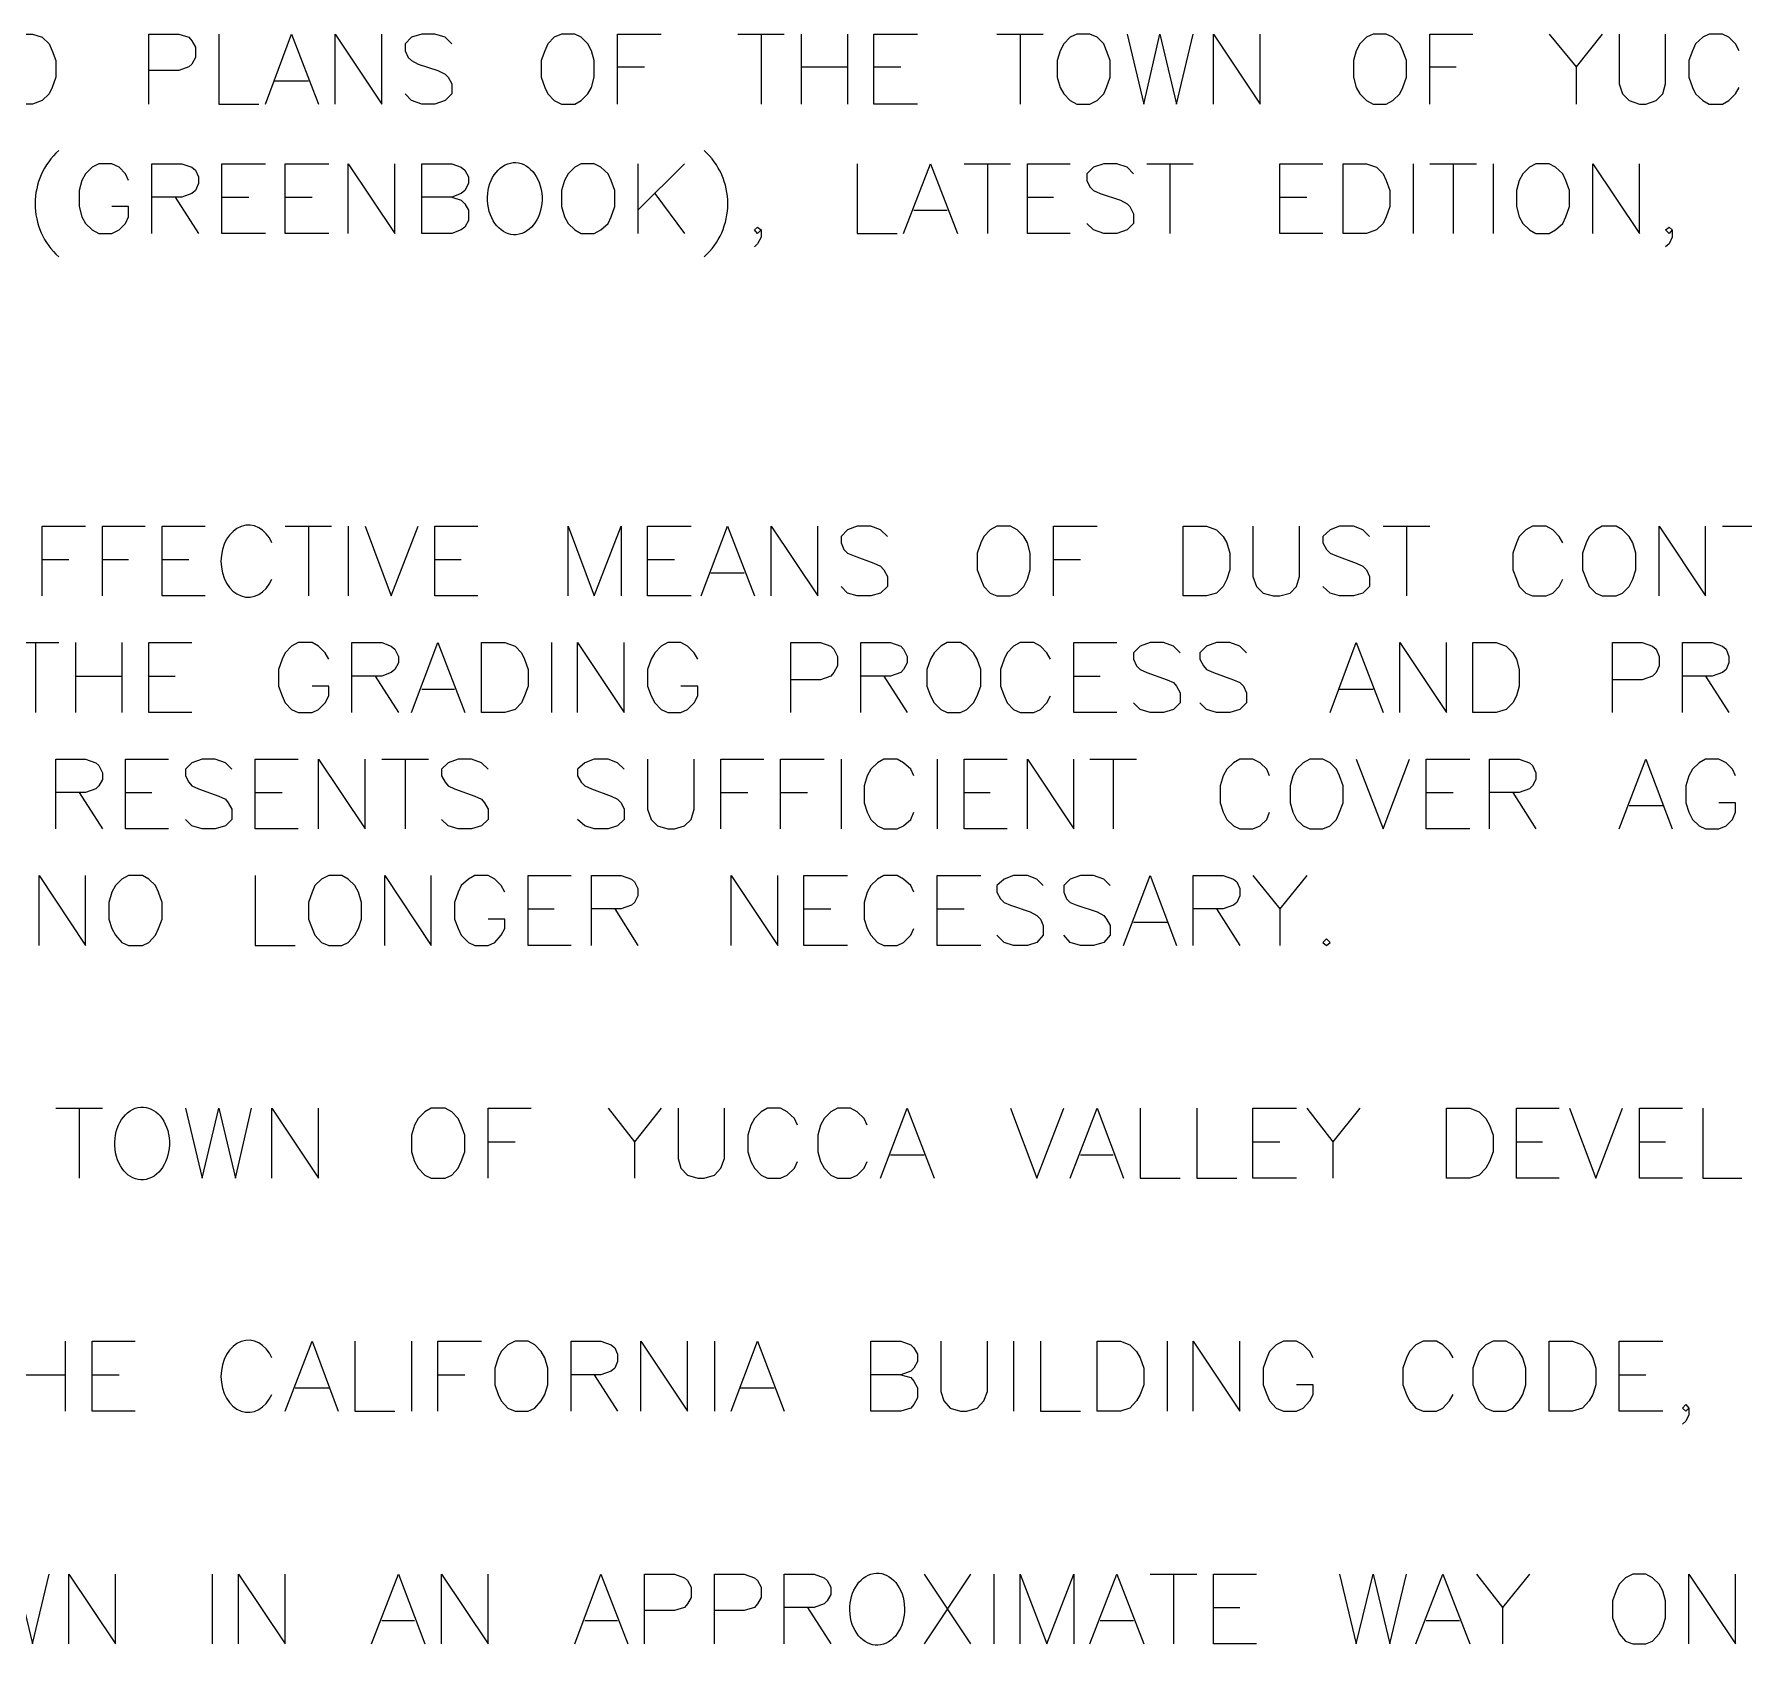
# Model space of a CAD drawing. Header units: millimetres. Extents: x -419 to 20046, y -14642 to 2638.
# Drawn here: x 32.191 to 34.149, y 13.563 to 15.412 of the extents above; entities that cross this region are included whole.
import ezdxf

# ---------------------------------------------------------------- set-up
doc = ezdxf.new("R2010")
doc.units = ezdxf.units.MM
doc.layers.add('PDF11_----TX03', color=7, linetype='Continuous')

msp = doc.modelspace()

# ---------------------------------------------------------------- linework, layer by layer
at = {"layer": 'PDF11_----TX03', "lineweight": 20}
for points in [[(32.1626, 15.3321), (32.1626, 15.4121), (32.1892, 15.4121), (32.2001, 15.4087), (32.2084, 15.4012), (32.2117, 15.3929), (32.2159, 15.3821), (32.2159, 15.3629), (32.2117, 15.3512), (32.2084, 15.3437), (32.2001, 15.3362), (32.1892, 15.3321)], [(32.7951, 15.4121), (32.7868, 15.4087), (32.7793, 15.4012), (32.776, 15.3929), (32.7718, 15.3821), (32.7718, 15.3629), (32.776, 15.3512), (32.7793, 15.3437), (32.7868, 15.3362), (32.7951, 15.3321), (32.8101, 15.3321), (32.8176, 15.3362), (32.8251, 15.3437), (32.8293, 15.3512), (32.8326, 15.3629), (32.8326, 15.3821), (32.8293, 15.3929), (32.8251, 15.4012), (32.8176, 15.4087), (32.8101, 15.4121)], [(33.3852, 15.4121), (33.3777, 15.4087), (33.3702, 15.4012), (33.366, 15.3929), (33.3627, 15.3821), (33.3627, 15.3629), (33.366, 15.3512), (33.3702, 15.3437), (33.3777, 15.3362), (33.3852, 15.3321), (33.4002, 15.3321), (33.4085, 15.3362), (33.416, 15.3437), (33.4193, 15.3512), (33.4235, 15.3629), (33.4235, 15.3821), (33.4193, 15.3929), (33.416, 15.4012), (33.4085, 15.4087), (33.4002, 15.4121)], [(33.7244, 15.4121), (33.7169, 15.4087), (33.7094, 15.4012), (33.7052, 15.3929), (33.7019, 15.3821), (33.7019, 15.3629), (33.7052, 15.3512), (33.7094, 15.3437), (33.7169, 15.3362), (33.7244, 15.3321), (33.7394, 15.3321), (33.7469, 15.3362), (33.7552, 15.3437), (33.7585, 15.3512), (33.7627, 15.3629), (33.7627, 15.3821), (33.7585, 15.3929), (33.7552, 15.4012), (33.7469, 15.4087), (33.7394, 15.4121)], [(32.8176, 15.2637), (32.8101, 15.2596), (32.8026, 15.2521), (32.7985, 15.2446), (32.7951, 15.2329), (32.7951, 15.2146), (32.7985, 15.2029), (32.8026, 15.1954), (32.8101, 15.1879), (32.8176, 15.1837), (32.8326, 15.1837), (32.8401, 15.1879), (32.8485, 15.1954), (32.8518, 15.2029), (32.856, 15.2146), (32.856, 15.2329), (32.8518, 15.2446), (32.8485, 15.2521), (32.8401, 15.2596), (32.8326, 15.2637)], [(33.6902, 15.1837), (33.6902, 15.2637), (33.7169, 15.2637), (33.7285, 15.2596), (33.736, 15.2521), (33.7394, 15.2446), (33.7435, 15.2329), (33.7435, 15.2146), (33.7394, 15.2029), (33.736, 15.1954), (33.7285, 15.1879), (33.7169, 15.1837)], [(33.911, 15.2637), (33.9035, 15.2596), (33.896, 15.2521), (33.8919, 15.2446), (33.8885, 15.2329), (33.8885, 15.2146), (33.8919, 15.2029), (33.896, 15.1954), (33.9035, 15.1879), (33.911, 15.1837), (33.926, 15.1837), (33.9335, 15.1879), (33.9419, 15.1954), (33.9452, 15.2029), (33.9494, 15.2146), (33.9494, 15.2329), (33.9452, 15.2446), (33.9419, 15.2521), (33.9335, 15.2596), (33.926, 15.2637)], [(33.2935, 14.8487), (33.286, 14.8445), (33.2785, 14.837), (33.2752, 14.8295), (33.271, 14.8179), (33.271, 14.7987), (33.2752, 14.7878), (33.2785, 14.7795), (33.286, 14.772), (33.2935, 14.7687), (33.3093, 14.7687), (33.3168, 14.772), (33.3243, 14.7795), (33.3285, 14.7878), (33.3318, 14.7987), (33.3318, 14.8179), (33.3285, 14.8295), (33.3243, 14.837), (33.3168, 14.8445), (33.3093, 14.8487)], [(33.5068, 14.7687), (33.5068, 14.8487), (33.5335, 14.8487), (33.5452, 14.8445), (33.5527, 14.837), (33.5569, 14.8295), (33.5602, 14.8179), (33.5602, 14.7987), (33.5569, 14.7878), (33.5527, 14.7795), (33.5452, 14.772), (33.5335, 14.7687)], [(33.9869, 14.8487), (33.9794, 14.8445), (33.9719, 14.837), (33.9686, 14.8295), (33.9644, 14.8179), (33.9644, 14.7987), (33.9686, 14.7878), (33.9719, 14.7795), (33.9794, 14.772), (33.9869, 14.7687), (34.0027, 14.7687), (34.0102, 14.772), (34.0177, 14.7795), (34.0219, 14.7878), (34.0252, 14.7987), (34.0252, 14.8179), (34.0219, 14.8295), (34.0177, 14.837), (34.0102, 14.8445), (34.0027, 14.8487)], [(32.7034, 14.6353), (32.7034, 14.7153), (32.7301, 14.7153), (32.7418, 14.7112), (32.7493, 14.7037), (32.7526, 14.6962), (32.7568, 14.6845), (32.7568, 14.6653), (32.7526, 14.6545), (32.7493, 14.6462), (32.7418, 14.6387), (32.7301, 14.6353)], [(33.2368, 14.7153), (33.2293, 14.7112), (33.2218, 14.7037), (33.2177, 14.6962), (33.2135, 14.6845), (33.2135, 14.6653), (33.2177, 14.6545), (33.2218, 14.6462), (33.2293, 14.6387), (33.2368, 14.6353), (33.2518, 14.6353), (33.2593, 14.6387), (33.2668, 14.6462), (33.271, 14.6545), (33.2752, 14.6653), (33.2752, 14.6845), (33.271, 14.6962), (33.2668, 14.7037), (33.2593, 14.7112), (33.2518, 14.7153)], [(33.8385, 14.6353), (33.8385, 14.7153), (33.8652, 14.7153), (33.8769, 14.7112), (33.8844, 14.7037), (33.8885, 14.6962), (33.8919, 14.6845), (33.8919, 14.6653), (33.8885, 14.6545), (33.8844, 14.6462), (33.8769, 14.6387), (33.8652, 14.6353)], [(33.6519, 14.582), (33.6444, 14.5778), (33.6369, 14.5703), (33.6327, 14.5628), (33.6294, 14.5512), (33.6294, 14.532), (33.6327, 14.5212), (33.6369, 14.5128), (33.6444, 14.5053), (33.6519, 14.502), (33.6669, 14.502), (33.6752, 14.5053), (33.6827, 14.5128), (33.686, 14.5212), (33.6902, 14.532), (33.6902, 14.5512), (33.686, 14.5628), (33.6827, 14.5703), (33.6752, 14.5778), (33.6669, 14.582)], [(32.2993, 14.4487), (32.2917, 14.4445), (32.2842, 14.437), (32.2801, 14.4295), (32.2767, 14.4178), (32.2767, 14.3987), (32.2801, 14.3878), (32.2842, 14.3803), (32.2917, 14.372), (32.2993, 14.3686), (32.3151, 14.3686), (32.3226, 14.372), (32.3301, 14.3803), (32.3334, 14.3878), (32.3376, 14.3987), (32.3376, 14.4178), (32.3334, 14.4295), (32.3301, 14.437), (32.3226, 14.4445), (32.3151, 14.4487)], [(32.5284, 14.4487), (32.5201, 14.4445), (32.5126, 14.437), (32.5093, 14.4295), (32.5051, 14.4178), (32.5051, 14.3987), (32.5093, 14.3878), (32.5126, 14.3803), (32.5201, 14.372), (32.5284, 14.3686), (32.5434, 14.3686), (32.5509, 14.372), (32.5584, 14.3803), (32.5626, 14.3878), (32.5659, 14.3987), (32.5659, 14.4178), (32.5626, 14.4295), (32.5584, 14.437), (32.5509, 14.4445), (32.5434, 14.4487)], [(33.671, 14.3762), (33.6669, 14.372), (33.671, 14.3686), (33.6752, 14.372)], [(32.6459, 14.182), (32.6384, 14.1778), (32.6309, 14.1703), (32.6268, 14.1628), (32.6234, 14.1511), (32.6234, 14.132), (32.6268, 14.1211), (32.6309, 14.1136), (32.6384, 14.1053), (32.6459, 14.102), (32.6618, 14.102), (32.6693, 14.1053), (32.6768, 14.1136), (32.6801, 14.1211), (32.6843, 14.132), (32.6843, 14.1511), (32.6801, 14.1628), (32.6768, 14.1703), (32.6693, 14.1778), (32.6618, 14.182)], [(33.8085, 14.102), (33.8085, 14.182), (33.8352, 14.182), (33.846, 14.1778), (33.8535, 14.1703), (33.8577, 14.1628), (33.8619, 14.1511), (33.8619, 14.132), (33.8577, 14.1211), (33.8535, 14.1136), (33.846, 14.1053), (33.8352, 14.102)], [(32.7418, 13.9153), (32.7335, 13.9111), (32.726, 13.9036), (32.7226, 13.8961), (32.7185, 13.8844), (32.7185, 13.8653), (32.7226, 13.8544), (32.726, 13.8469), (32.7335, 13.8386), (32.7418, 13.8353), (32.7568, 13.8353), (32.7643, 13.8386), (32.7718, 13.8469), (32.776, 13.8544), (32.7793, 13.8653), (32.7793, 13.8844), (32.776, 13.8961), (32.7718, 13.9036), (32.7643, 13.9111), (32.7568, 13.9153)], [(33.4085, 13.8353), (33.4085, 13.9153), (33.4352, 13.9153), (33.446, 13.9111), (33.4535, 13.9036), (33.4577, 13.8961), (33.4618, 13.8844), (33.4618, 13.8653), (33.4577, 13.8544), (33.4535, 13.8469), (33.446, 13.8386), (33.4352, 13.8353)], [(33.8619, 13.9153), (33.8535, 13.9111), (33.846, 13.9036), (33.8427, 13.8961), (33.8385, 13.8844), (33.8385, 13.8653), (33.8427, 13.8544), (33.846, 13.8469), (33.8535, 13.8386), (33.8619, 13.8353), (33.8769, 13.8353), (33.8844, 13.8386), (33.8919, 13.8469), (33.896, 13.8544), (33.8994, 13.8653), (33.8994, 13.8844), (33.896, 13.8961), (33.8919, 13.9036), (33.8844, 13.9111), (33.8769, 13.9153)], [(33.926, 13.8353), (33.926, 13.9153), (33.9527, 13.9153), (33.9644, 13.9111), (33.9719, 13.9036), (33.9761, 13.8961), (33.9794, 13.8844), (33.9794, 13.8653), (33.9761, 13.8544), (33.9719, 13.8469), (33.9644, 13.8386), (33.9527, 13.8353)], [(34.0219, 13.6486), (34.0136, 13.6444), (34.0061, 13.6369), (34.0027, 13.6294), (33.9986, 13.6178), (33.9986, 13.5986), (34.0027, 13.5878), (34.0061, 13.5803), (34.0136, 13.5719), (34.0219, 13.5686), (34.0369, 13.5686), (34.0444, 13.5719), (34.0519, 13.5803), (34.0561, 13.5878), (34.0594, 13.5986), (34.0594, 13.6178), (34.0561, 13.6294), (34.0519, 13.6369), (34.0444, 13.6444), (34.0369, 13.6486)]]:
    msp.add_lwpolyline(points, close=True, dxfattribs=at)
for points in [[(32.3226, 15.3321), (32.3226, 15.4121), (32.3568, 15.4121), (32.3684, 15.4087), (32.3718, 15.4046), (32.3759, 15.3971), (32.3759, 15.3854), (32.3718, 15.3779), (32.3684, 15.3746), (32.3568, 15.3704), (32.3226, 15.3704)], [(32.4026, 15.4121), (32.4026, 15.3321), (32.4484, 15.3321)], [(32.4559, 15.3321), (32.4859, 15.4121), (32.5168, 15.3321)], [(32.5359, 15.3321), (32.5359, 15.4121), (32.5893, 15.3321), (32.5893, 15.4121)], [(32.6693, 15.4012), (32.6618, 15.4087), (32.6501, 15.4121), (32.6351, 15.4121), (32.6234, 15.4087), (32.6159, 15.4012), (32.6159, 15.3929), (32.6193, 15.3854), (32.6234, 15.3821), (32.6309, 15.3779), (32.6534, 15.3704), (32.6618, 15.3662), (32.6651, 15.3629), (32.6693, 15.3554), (32.6693, 15.3437), (32.6618, 15.3362), (32.6501, 15.3321), (32.6351, 15.3321), (32.6234, 15.3362), (32.6159, 15.3437)], [(32.8593, 15.3321), (32.8593, 15.4121), (32.9093, 15.4121)], [(32.9968, 15.4121), (33.0501, 15.4121)], [(33.0235, 15.4121), (33.0235, 15.3321)], [(33.0693, 15.4121), (33.0693, 15.3321)], [(33.1226, 15.4121), (33.1226, 15.3321)], [(33.2027, 15.3321), (33.1527, 15.3321), (33.1527, 15.4121), (33.2027, 15.4121)], [(33.2935, 15.4121), (33.3468, 15.4121)], [(33.3202, 15.4121), (33.3202, 15.3321)], [(33.4427, 15.4121), (33.4618, 15.3321), (33.4802, 15.4121), (33.4993, 15.3321), (33.5185, 15.4121)], [(33.5418, 15.3321), (33.5418, 15.4121), (33.5952, 15.3321), (33.5952, 15.4121)], [(33.7894, 15.3321), (33.7894, 15.4121), (33.8385, 15.4121)], [(33.926, 15.4121), (33.9569, 15.3746), (33.9569, 15.3321)], [(33.9869, 15.4121), (33.9569, 15.3746)], [(34.0061, 15.4121), (34.0061, 15.3554), (34.0102, 15.3437), (34.0177, 15.3362), (34.0294, 15.3321), (34.0369, 15.3321), (34.0486, 15.3362), (34.0561, 15.3437), (34.0594, 15.3554), (34.0594, 15.4121)], [(34.1436, 15.3929), (34.1394, 15.4012), (34.1319, 15.4087), (34.1244, 15.4121), (34.1094, 15.4121), (34.1019, 15.4087), (34.0936, 15.4012), (34.0902, 15.3929), (34.0861, 15.3821), (34.0861, 15.3629), (34.0902, 15.3512), (34.0936, 15.3437), (34.1019, 15.3362), (34.1094, 15.3321), (34.1244, 15.3321), (34.1319, 15.3362), (34.1394, 15.3437), (34.1436, 15.3512)], [(32.8593, 15.3746), (32.8901, 15.3746)], [(33.0693, 15.3746), (33.1226, 15.3746)], [(33.1527, 15.3746), (33.1835, 15.3746)], [(33.7894, 15.3746), (33.8194, 15.3746)], [(32.4668, 15.3587), (32.5051, 15.3587)], [(32.2993, 15.2446), (32.2959, 15.2521), (32.2884, 15.2596), (32.2801, 15.2637), (32.2651, 15.2637), (32.2576, 15.2596), (32.2501, 15.2521), (32.2459, 15.2446), (32.2426, 15.2329), (32.2426, 15.2146), (32.2459, 15.2029), (32.2501, 15.1954), (32.2576, 15.1879), (32.2651, 15.1837), (32.2801, 15.1837), (32.2884, 15.1879), (32.2959, 15.1954), (32.2993, 15.2029), (32.2993, 15.2146), (32.2801, 15.2146)], [(32.3259, 15.1837), (32.3259, 15.2637), (32.3601, 15.2637), (32.3718, 15.2596), (32.3759, 15.2562), (32.3793, 15.2487), (32.3793, 15.2412), (32.3759, 15.2329), (32.3718, 15.2296), (32.3601, 15.2254), (32.3259, 15.2254)], [(32.4559, 15.1837), (32.4059, 15.1837), (32.4059, 15.2637), (32.4559, 15.2637)], [(32.5284, 15.1837), (32.4784, 15.1837), (32.4784, 15.2637), (32.5284, 15.2637)], [(32.5509, 15.1837), (32.5509, 15.2637), (32.6043, 15.1837), (32.6043, 15.2637)], [(32.6693, 15.2254), (32.6801, 15.2221), (32.6843, 15.2179), (32.6884, 15.2104), (32.6884, 15.1987), (32.6843, 15.1912), (32.6801, 15.1879), (32.6693, 15.1837), (32.6351, 15.1837), (32.6351, 15.2637), (32.6693, 15.2637), (32.6801, 15.2596), (32.6843, 15.2562), (32.6884, 15.2487), (32.6884, 15.2412), (32.6843, 15.2329), (32.6801, 15.2296), (32.6693, 15.2254), (32.6351, 15.2254)], [(32.8826, 15.2637), (32.8826, 15.1837)], [(32.936, 15.2637), (32.8826, 15.2104)], [(33.1335, 15.2637), (33.1335, 15.1837), (33.1793, 15.1837)], [(33.1868, 15.1837), (33.2177, 15.2637), (33.2485, 15.1837)], [(33.256, 15.2637), (33.3093, 15.2637)], [(33.2827, 15.2637), (33.2827, 15.1837)], [(33.3777, 15.1837), (33.3285, 15.1837), (33.3285, 15.2637), (33.3777, 15.2637)], [(33.4502, 15.2521), (33.4427, 15.2596), (33.431, 15.2637), (33.416, 15.2637), (33.4043, 15.2596), (33.3968, 15.2521), (33.3968, 15.2446), (33.4002, 15.2371), (33.4043, 15.2329), (33.4118, 15.2296), (33.4352, 15.2221), (33.4427, 15.2179), (33.446, 15.2146), (33.4502, 15.2062), (33.4502, 15.1954), (33.4427, 15.1879), (33.431, 15.1837), (33.416, 15.1837), (33.4043, 15.1879), (33.3968, 15.1954)], [(33.4652, 15.2637), (33.5185, 15.2637)], [(33.4918, 15.2637), (33.4918, 15.1837)], [(33.6669, 15.1837), (33.6177, 15.1837), (33.6177, 15.2637), (33.6669, 15.2637)], [(33.7702, 15.2637), (33.7702, 15.1837)], [(33.7894, 15.2637), (33.8427, 15.2637)], [(33.816, 15.2637), (33.816, 15.1837)], [(33.8619, 15.2637), (33.8619, 15.1837)], [(33.9761, 15.1837), (33.9761, 15.2637), (34.0294, 15.1837), (34.0294, 15.2637)], [(32.3526, 15.2254), (32.3793, 15.1837)], [(32.4059, 15.2254), (32.4368, 15.2254)], [(32.4784, 15.2254), (32.5093, 15.2254)], [(32.9018, 15.2296), (32.936, 15.1837)], [(33.3285, 15.2254), (33.3585, 15.2254)], [(33.6177, 15.2254), (33.6485, 15.2254)], [(33.1985, 15.2104), (33.2368, 15.2104)], [(33.0235, 15.1879), (33.0193, 15.1837), (33.016, 15.1879), (33.0193, 15.1912), (33.0235, 15.1879), (33.0235, 15.1795), (33.0193, 15.172), (33.016, 15.1687)], [(34.0669, 15.1879), (34.0636, 15.1837), (34.0594, 15.1879), (34.0636, 15.1912), (34.0669, 15.1879), (34.0669, 15.1795), (34.0636, 15.172), (34.0594, 15.1687)], [(32.2001, 14.7687), (32.2001, 14.8487), (32.2501, 14.8487)], [(32.2692, 14.7687), (32.2692, 14.8487), (32.3184, 14.8487)], [(32.3868, 14.7687), (32.3376, 14.7687), (32.3376, 14.8487), (32.3868, 14.8487)], [(32.4784, 14.8487), (32.5318, 14.8487)], [(32.5051, 14.8487), (32.5051, 14.7687)], [(32.5509, 14.8487), (32.5509, 14.7687)], [(32.5701, 14.8487), (32.6001, 14.7687), (32.6309, 14.8487)], [(32.6993, 14.7687), (32.6501, 14.7687), (32.6501, 14.8487), (32.6993, 14.8487)], [(32.8026, 14.7687), (32.8026, 14.8487), (32.8326, 14.7687), (32.8635, 14.8487), (32.8635, 14.7687)], [(32.9435, 14.7687), (32.8935, 14.7687), (32.8935, 14.8487), (32.9435, 14.8487)], [(32.9551, 14.7687), (32.9851, 14.8487), (33.016, 14.7687)], [(33.0351, 14.7687), (33.0351, 14.8487), (33.0885, 14.7687), (33.0885, 14.8487)], [(33.1685, 14.837), (33.1602, 14.8445), (33.1493, 14.8487), (33.1335, 14.8487), (33.1226, 14.8445), (33.1151, 14.837), (33.1151, 14.8295), (33.1185, 14.822), (33.1226, 14.8179), (33.1302, 14.8145), (33.1527, 14.8062), (33.1602, 14.8029), (33.1643, 14.7987), (33.1685, 14.7912), (33.1685, 14.7795), (33.1602, 14.772), (33.1493, 14.7687), (33.1335, 14.7687), (33.1226, 14.772), (33.1151, 14.7795)], [(33.3585, 14.7687), (33.3585, 14.8487), (33.4085, 14.8487)], [(33.5869, 14.8487), (33.5869, 14.7912), (33.591, 14.7795), (33.5985, 14.772), (33.6102, 14.7687), (33.6177, 14.7687), (33.6294, 14.772), (33.6369, 14.7795), (33.6402, 14.7912), (33.6402, 14.8487)], [(33.7202, 14.837), (33.7127, 14.8445), (33.7019, 14.8487), (33.686, 14.8487), (33.6752, 14.8445), (33.6669, 14.837), (33.6669, 14.8295), (33.671, 14.822), (33.6752, 14.8179), (33.6827, 14.8145), (33.7052, 14.8062), (33.7127, 14.8029), (33.7169, 14.7987), (33.7202, 14.7912), (33.7202, 14.7795), (33.7127, 14.772), (33.7019, 14.7687), (33.686, 14.7687), (33.6752, 14.772), (33.6669, 14.7795)], [(33.736, 14.8487), (33.7894, 14.8487)], [(33.7627, 14.8487), (33.7627, 14.7687)], [(33.9419, 14.8295), (33.9377, 14.837), (33.9302, 14.8445), (33.9227, 14.8487), (33.9069, 14.8487), (33.8994, 14.8445), (33.8919, 14.837), (33.8885, 14.8295), (33.8844, 14.8179), (33.8844, 14.7987), (33.8885, 14.7878), (33.8919, 14.7795), (33.8994, 14.772), (33.9069, 14.7687), (33.9227, 14.7687), (33.9302, 14.772), (33.9377, 14.7795), (33.9419, 14.7878)], [(34.0519, 14.7687), (34.0519, 14.8487), (34.1052, 14.7687), (34.1052, 14.8487)], [(34.1244, 14.8487), (34.1777, 14.8487)], [(32.2001, 14.8104), (32.2309, 14.8104)], [(32.2692, 14.8104), (32.2993, 14.8104)], [(32.3376, 14.8104), (32.3684, 14.8104)], [(32.6501, 14.8104), (32.6801, 14.8104)], [(32.8935, 14.8104), (32.9243, 14.8104)], [(33.3585, 14.8104), (33.3893, 14.8104)], [(32.966, 14.7954), (33.0043, 14.7954)], [(32.1659, 14.7153), (32.2192, 14.7153)], [(32.1926, 14.7153), (32.1926, 14.6353)], [(32.2384, 14.7153), (32.2384, 14.6353)], [(32.2917, 14.7153), (32.2917, 14.6353)], [(32.3718, 14.6353), (32.3226, 14.6353), (32.3226, 14.7153), (32.3718, 14.7153)], [(32.5284, 14.6962), (32.5243, 14.7037), (32.5168, 14.7112), (32.5093, 14.7153), (32.4934, 14.7153), (32.4859, 14.7112), (32.4784, 14.7037), (32.4751, 14.6962), (32.4709, 14.6845), (32.4709, 14.6653), (32.4751, 14.6545), (32.4784, 14.6462), (32.4859, 14.6387), (32.4934, 14.6353), (32.5093, 14.6353), (32.5168, 14.6387), (32.5243, 14.6462), (32.5284, 14.6545), (32.5284, 14.6653), (32.5093, 14.6653)], [(32.5551, 14.6353), (32.5551, 14.7153), (32.5893, 14.7153), (32.6001, 14.7112), (32.6043, 14.7078), (32.6084, 14.6995), (32.6084, 14.692), (32.6043, 14.6845), (32.6001, 14.6812), (32.5893, 14.677), (32.5551, 14.677)], [(32.6234, 14.6353), (32.6534, 14.7153), (32.6843, 14.6353)], [(32.7835, 14.7153), (32.7835, 14.6353)], [(32.8135, 14.6353), (32.8135, 14.7153), (32.8668, 14.6353), (32.8668, 14.7153)], [(32.951, 14.6962), (32.9468, 14.7037), (32.9393, 14.7112), (32.9318, 14.7153), (32.9168, 14.7153), (32.9093, 14.7112), (32.9018, 14.7037), (32.8976, 14.6962), (32.8935, 14.6845), (32.8935, 14.6653), (32.8976, 14.6545), (32.9018, 14.6462), (32.9093, 14.6387), (32.9168, 14.6353), (32.9318, 14.6353), (32.9393, 14.6387), (32.9468, 14.6462), (32.951, 14.6545), (32.951, 14.6653), (32.9318, 14.6653)], [(33.0576, 14.6353), (33.0576, 14.7153), (33.0918, 14.7153), (33.1035, 14.7112), (33.1068, 14.7078), (33.111, 14.6995), (33.111, 14.6887), (33.1068, 14.6812), (33.1035, 14.677), (33.0918, 14.6728), (33.0576, 14.6728)], [(33.1377, 14.6353), (33.1377, 14.7153), (33.1718, 14.7153), (33.1835, 14.7112), (33.1868, 14.7078), (33.191, 14.6995), (33.191, 14.692), (33.1868, 14.6845), (33.1835, 14.6812), (33.1718, 14.677), (33.1377, 14.677)], [(33.3552, 14.6962), (33.351, 14.7037), (33.3435, 14.7112), (33.336, 14.7153), (33.3202, 14.7153), (33.3127, 14.7112), (33.3052, 14.7037), (33.3018, 14.6962), (33.2977, 14.6845), (33.2977, 14.6653), (33.3018, 14.6545), (33.3052, 14.6462), (33.3127, 14.6387), (33.3202, 14.6353), (33.336, 14.6353), (33.3435, 14.6387), (33.351, 14.6462), (33.3552, 14.6545)], [(33.431, 14.6353), (33.3818, 14.6353), (33.3818, 14.7153), (33.431, 14.7153)], [(33.5035, 14.7037), (33.496, 14.7112), (33.4843, 14.7153), (33.4693, 14.7153), (33.4577, 14.7112), (33.4502, 14.7037), (33.4502, 14.6962), (33.4535, 14.6887), (33.4577, 14.6845), (33.4652, 14.6812), (33.4885, 14.6728), (33.496, 14.6695), (33.4993, 14.6653), (33.5035, 14.6578), (33.5035, 14.6462), (33.496, 14.6387), (33.4843, 14.6353), (33.4693, 14.6353), (33.4577, 14.6387), (33.4502, 14.6462)], [(33.5794, 14.7037), (33.5719, 14.7112), (33.5602, 14.7153), (33.5452, 14.7153), (33.5335, 14.7112), (33.526, 14.7037), (33.526, 14.6962), (33.5302, 14.6887), (33.5335, 14.6845), (33.5418, 14.6812), (33.5644, 14.6728), (33.5719, 14.6695), (33.576, 14.6653), (33.5794, 14.6578), (33.5794, 14.6462), (33.5719, 14.6387), (33.5602, 14.6353), (33.5452, 14.6353), (33.5335, 14.6387), (33.526, 14.6462)], [(33.6752, 14.6353), (33.7052, 14.7153), (33.736, 14.6353)], [(33.7552, 14.6353), (33.7552, 14.7153), (33.8085, 14.6353), (33.8085, 14.7153)], [(33.9986, 14.6353), (33.9986, 14.7153), (34.0327, 14.7153), (34.0444, 14.7112), (34.0486, 14.7078), (34.0519, 14.6995), (34.0519, 14.6887), (34.0486, 14.6812), (34.0444, 14.677), (34.0327, 14.6728), (33.9986, 14.6728)], [(34.0786, 14.6353), (34.0786, 14.7153), (34.1127, 14.7153), (34.1244, 14.7112), (34.1286, 14.7078), (34.1319, 14.6995), (34.1319, 14.692), (34.1286, 14.6845), (34.1244, 14.6812), (34.1127, 14.677), (34.0786, 14.677)], [(32.2384, 14.677), (32.2917, 14.677)], [(32.3226, 14.677), (32.3526, 14.677)], [(32.5818, 14.677), (32.6084, 14.6353)], [(33.1643, 14.677), (33.191, 14.6353)], [(33.3818, 14.677), (33.4118, 14.677)], [(34.1052, 14.677), (34.1319, 14.6353)], [(32.6351, 14.662), (32.6726, 14.662)], [(33.686, 14.662), (33.7244, 14.662)], [(32.2159, 14.502), (32.2159, 14.582), (32.2501, 14.582), (32.2617, 14.5778), (32.2651, 14.5745), (32.2692, 14.5662), (32.2692, 14.5587), (32.2651, 14.5512), (32.2617, 14.5478), (32.2501, 14.5437), (32.2159, 14.5437)], [(32.3451, 14.502), (32.2959, 14.502), (32.2959, 14.582), (32.3451, 14.582)], [(32.4176, 14.5703), (32.4101, 14.5778), (32.3984, 14.582), (32.3834, 14.582), (32.3718, 14.5778), (32.3643, 14.5703), (32.3643, 14.5628), (32.3684, 14.5553), (32.3718, 14.5512), (32.3793, 14.5478), (32.4026, 14.5395), (32.4101, 14.5362), (32.4134, 14.532), (32.4176, 14.5245), (32.4176, 14.5128), (32.4101, 14.5053), (32.3984, 14.502), (32.3834, 14.502), (32.3718, 14.5053), (32.3643, 14.5128)], [(32.4934, 14.502), (32.4443, 14.502), (32.4443, 14.582), (32.4934, 14.582)], [(32.5168, 14.502), (32.5168, 14.582), (32.5701, 14.502), (32.5701, 14.582)], [(32.5893, 14.582), (32.6426, 14.582)], [(32.6159, 14.582), (32.6159, 14.502)], [(32.711, 14.5703), (32.7034, 14.5778), (32.6918, 14.582), (32.6768, 14.582), (32.6651, 14.5778), (32.6576, 14.5703), (32.6576, 14.5628), (32.6618, 14.5553), (32.6651, 14.5512), (32.6726, 14.5478), (32.6959, 14.5395), (32.7034, 14.5362), (32.7068, 14.532), (32.711, 14.5245), (32.711, 14.5128), (32.7034, 14.5053), (32.6918, 14.502), (32.6768, 14.502), (32.6651, 14.5053), (32.6576, 14.5128)], [(32.8668, 14.5703), (32.8593, 14.5778), (32.8485, 14.582), (32.8326, 14.582), (32.8218, 14.5778), (32.8135, 14.5703), (32.8135, 14.5628), (32.8176, 14.5553), (32.8218, 14.5512), (32.8293, 14.5478), (32.8518, 14.5395), (32.8593, 14.5362), (32.8635, 14.532), (32.8668, 14.5245), (32.8668, 14.5128), (32.8593, 14.5053), (32.8485, 14.502), (32.8326, 14.502), (32.8218, 14.5053), (32.8135, 14.5128)], [(32.8935, 14.582), (32.8935, 14.5245), (32.8976, 14.5128), (32.9051, 14.5053), (32.9168, 14.502), (32.9243, 14.502), (32.936, 14.5053), (32.9435, 14.5128), (32.9468, 14.5245), (32.9468, 14.582)], [(32.9776, 14.502), (32.9776, 14.582), (33.0268, 14.582)], [(33.046, 14.502), (33.046, 14.582), (33.096, 14.582)], [(33.1151, 14.582), (33.1151, 14.502)], [(33.1985, 14.5628), (33.1952, 14.5703), (33.1868, 14.5778), (33.1793, 14.582), (33.1643, 14.582), (33.1568, 14.5778), (33.1493, 14.5703), (33.1452, 14.5628), (33.1418, 14.5512), (33.1418, 14.532), (33.1452, 14.5212), (33.1493, 14.5128), (33.1568, 14.5053), (33.1643, 14.502), (33.1793, 14.502), (33.1868, 14.5053), (33.1952, 14.5128), (33.1985, 14.5212)], [(33.2252, 14.582), (33.2252, 14.502)], [(33.3052, 14.502), (33.256, 14.502), (33.256, 14.582), (33.3052, 14.582)], [(33.3285, 14.502), (33.3285, 14.582), (33.3818, 14.502), (33.3818, 14.582)], [(33.4002, 14.582), (33.4535, 14.582)], [(33.4268, 14.582), (33.4268, 14.502)], [(33.606, 14.5628), (33.6027, 14.5703), (33.5952, 14.5778), (33.5869, 14.582), (33.5719, 14.582), (33.5644, 14.5778), (33.5569, 14.5703), (33.5527, 14.5628), (33.5494, 14.5512), (33.5494, 14.532), (33.5527, 14.5212), (33.5569, 14.5128), (33.5644, 14.5053), (33.5719, 14.502), (33.5869, 14.502), (33.5952, 14.5053), (33.6027, 14.5128), (33.606, 14.5212)], [(33.7052, 14.582), (33.736, 14.502), (33.766, 14.582)], [(33.8352, 14.502), (33.7852, 14.502), (33.7852, 14.582), (33.8352, 14.582)], [(33.8577, 14.502), (33.8577, 14.582), (33.8919, 14.582), (33.9035, 14.5778), (33.9069, 14.5745), (33.911, 14.5662), (33.911, 14.5587), (33.9069, 14.5512), (33.9035, 14.5478), (33.8919, 14.5437), (33.8577, 14.5437)], [(34.0061, 14.502), (34.0369, 14.582), (34.0669, 14.502)], [(34.1394, 14.5628), (34.1361, 14.5703), (34.1286, 14.5778), (34.1202, 14.582), (34.1052, 14.582), (34.0977, 14.5778), (34.0902, 14.5703), (34.0861, 14.5628), (34.0827, 14.5512), (34.0827, 14.532), (34.0861, 14.5212), (34.0902, 14.5128), (34.0977, 14.5053), (34.1052, 14.502), (34.1202, 14.502), (34.1286, 14.5053), (34.1361, 14.5128), (34.1394, 14.5212), (34.1394, 14.532), (34.1202, 14.532)], [(32.2426, 14.5437), (32.2692, 14.502)], [(32.2959, 14.5437), (32.3259, 14.5437)], [(32.4443, 14.5437), (32.4751, 14.5437)], [(32.9776, 14.5437), (33.0085, 14.5437)], [(33.046, 14.5437), (33.0768, 14.5437)], [(33.256, 14.5437), (33.286, 14.5437)], [(33.7852, 14.5437), (33.816, 14.5437)], [(33.8844, 14.5437), (33.911, 14.502)], [(34.0177, 14.5287), (34.0561, 14.5287)], [(32.1967, 14.3686), (32.1967, 14.4487), (32.2501, 14.3686), (32.2501, 14.4487)], [(32.4443, 14.4487), (32.4443, 14.3686), (32.4901, 14.3686)], [(32.5926, 14.3686), (32.5926, 14.4487), (32.6459, 14.3686), (32.6459, 14.4487)], [(32.7301, 14.4295), (32.726, 14.437), (32.7185, 14.4445), (32.711, 14.4487), (32.6959, 14.4487), (32.6884, 14.4445), (32.6801, 14.437), (32.6768, 14.4295), (32.6726, 14.4178), (32.6726, 14.3987), (32.6768, 14.3878), (32.6801, 14.3803), (32.6884, 14.372), (32.6959, 14.3686), (32.711, 14.3686), (32.7185, 14.372), (32.726, 14.3803), (32.7301, 14.3878), (32.7301, 14.3987), (32.711, 14.3987)], [(32.806, 14.3686), (32.7568, 14.3686), (32.7568, 14.4487), (32.806, 14.4487)], [(32.8293, 14.3686), (32.8293, 14.4487), (32.8635, 14.4487), (32.8751, 14.4445), (32.8785, 14.4412), (32.8826, 14.4337), (32.8826, 14.4253), (32.8785, 14.4178), (32.8751, 14.4145), (32.8635, 14.4103), (32.8293, 14.4103)], [(32.9893, 14.3686), (32.9893, 14.4487), (33.0426, 14.3686), (33.0426, 14.4487)], [(33.1226, 14.3686), (33.0726, 14.3686), (33.0726, 14.4487), (33.1226, 14.4487)], [(33.1985, 14.4295), (33.1952, 14.437), (33.1868, 14.4445), (33.1793, 14.4487), (33.1643, 14.4487), (33.1568, 14.4445), (33.1493, 14.437), (33.1452, 14.4295), (33.1418, 14.4178), (33.1418, 14.3987), (33.1452, 14.3878), (33.1493, 14.3803), (33.1568, 14.372), (33.1643, 14.3686), (33.1793, 14.3686), (33.1868, 14.372), (33.1952, 14.3803), (33.1985, 14.3878)], [(33.2752, 14.3686), (33.2252, 14.3686), (33.2252, 14.4487), (33.2752, 14.4487)], [(33.3468, 14.437), (33.3393, 14.4445), (33.3285, 14.4487), (33.3127, 14.4487), (33.3018, 14.4445), (33.2935, 14.437), (33.2935, 14.4295), (33.2977, 14.422), (33.3018, 14.4178), (33.3093, 14.4145), (33.3318, 14.407), (33.3393, 14.4028), (33.3435, 14.3987), (33.3468, 14.3912), (33.3468, 14.3803), (33.3393, 14.372), (33.3285, 14.3686), (33.3127, 14.3686), (33.3018, 14.372), (33.2935, 14.3803)], [(33.4235, 14.437), (33.416, 14.4445), (33.4043, 14.4487), (33.3893, 14.4487), (33.3777, 14.4445), (33.3702, 14.437), (33.3702, 14.4295), (33.3735, 14.422), (33.3777, 14.4178), (33.3852, 14.4145), (33.4085, 14.407), (33.416, 14.4028), (33.4193, 14.3987), (33.4235, 14.3912), (33.4235, 14.3803), (33.416, 14.372), (33.4043, 14.3686), (33.3893, 14.3686), (33.3777, 14.372), (33.3702, 14.3803)], [(33.4385, 14.3686), (33.4693, 14.4487), (33.4993, 14.3686)], [(33.5185, 14.3686), (33.5185, 14.4487), (33.5527, 14.4487), (33.5644, 14.4445), (33.5685, 14.4412), (33.5719, 14.4337), (33.5719, 14.4253), (33.5685, 14.4178), (33.5644, 14.4145), (33.5527, 14.4103), (33.5185, 14.4103)], [(33.5869, 14.4487), (33.6177, 14.4103), (33.6177, 14.3686)], [(33.6485, 14.4487), (33.6177, 14.4103)], [(32.7568, 14.4103), (32.7868, 14.4103)], [(32.856, 14.4103), (32.8826, 14.3686)], [(33.0726, 14.4103), (33.1035, 14.4103)], [(33.2252, 14.4103), (33.256, 14.4103)], [(33.5452, 14.4103), (33.5719, 14.3686)], [(33.4502, 14.3953), (33.4885, 14.3953)], [(32.2159, 14.182), (32.2692, 14.182)], [(32.2426, 14.182), (32.2426, 14.102)], [(32.3643, 14.182), (32.3834, 14.102), (32.4026, 14.182), (32.4218, 14.102), (32.4401, 14.182)], [(32.4634, 14.102), (32.4634, 14.182), (32.5168, 14.102), (32.5168, 14.182)], [(32.711, 14.102), (32.711, 14.182), (32.7601, 14.182)], [(32.8485, 14.182), (32.8785, 14.1436), (32.8785, 14.102)], [(32.9093, 14.182), (32.8785, 14.1436)], [(32.9285, 14.182), (32.9285, 14.1245), (32.9318, 14.1136), (32.9393, 14.1053), (32.951, 14.102), (32.9585, 14.102), (32.9701, 14.1053), (32.9776, 14.1136), (32.9818, 14.1245), (32.9818, 14.182)], [(33.0651, 14.1628), (33.0618, 14.1703), (33.0535, 14.1778), (33.046, 14.182), (33.031, 14.182), (33.0235, 14.1778), (33.016, 14.1703), (33.0118, 14.1628), (33.0085, 14.1511), (33.0085, 14.132), (33.0118, 14.1211), (33.016, 14.1136), (33.0235, 14.1053), (33.031, 14.102), (33.046, 14.102), (33.0535, 14.1053), (33.0618, 14.1136), (33.0651, 14.1211)], [(33.1452, 14.1628), (33.1418, 14.1703), (33.1335, 14.1778), (33.126, 14.182), (33.111, 14.182), (33.1035, 14.1778), (33.096, 14.1703), (33.0918, 14.1628), (33.0885, 14.1511), (33.0885, 14.132), (33.0918, 14.1211), (33.096, 14.1136), (33.1035, 14.1053), (33.111, 14.102), (33.126, 14.102), (33.1335, 14.1053), (33.1418, 14.1136), (33.1452, 14.1211)], [(33.1602, 14.102), (33.191, 14.182), (33.2218, 14.102)], [(33.3093, 14.182), (33.3393, 14.102), (33.3702, 14.182)], [(33.3777, 14.102), (33.4085, 14.182), (33.4385, 14.102)], [(33.4577, 14.182), (33.4577, 14.102), (33.5035, 14.102)], [(33.5227, 14.182), (33.5227, 14.102), (33.5685, 14.102)], [(33.6369, 14.102), (33.5869, 14.102), (33.5869, 14.182), (33.6369, 14.182)], [(33.6485, 14.182), (33.6785, 14.1436), (33.6785, 14.102)], [(33.7094, 14.182), (33.6785, 14.1436)], [(33.9377, 14.102), (33.8885, 14.102), (33.8885, 14.182), (33.9377, 14.182)], [(33.9494, 14.182), (33.9794, 14.102), (34.0102, 14.182)], [(34.0786, 14.102), (34.0294, 14.102), (34.0294, 14.182), (34.0786, 14.182)], [(34.1019, 14.182), (34.1019, 14.102), (34.1469, 14.102)], [(32.711, 14.1436), (32.7418, 14.1436)], [(33.5869, 14.1436), (33.6177, 14.1436)], [(33.8885, 14.1436), (33.9185, 14.1436)], [(34.0294, 14.1436), (34.0594, 14.1436)], [(33.1718, 14.1286), (33.2102, 14.1286)], [(33.3893, 14.1286), (33.4268, 14.1286)], [(32.2267, 13.9153), (32.2267, 13.8353)], [(32.3068, 13.8353), (32.2576, 13.8353), (32.2576, 13.9153), (32.3068, 13.9153)], [(32.4784, 13.8353), (32.5093, 13.9153), (32.5393, 13.8353)], [(32.5584, 13.9153), (32.5584, 13.8353), (32.6043, 13.8353)], [(32.6234, 13.9153), (32.6234, 13.8353)], [(32.6534, 13.8353), (32.6534, 13.9153), (32.7034, 13.9153)], [(32.806, 13.8353), (32.806, 13.9153), (32.8401, 13.9153), (32.8518, 13.9111), (32.856, 13.9078), (32.8593, 13.9003), (32.8593, 13.8919), (32.856, 13.8844), (32.8518, 13.8811), (32.8401, 13.8769), (32.806, 13.8769)], [(32.886, 13.8353), (32.886, 13.9153), (32.9393, 13.8353), (32.9393, 13.9153)], [(32.9701, 13.9153), (32.9701, 13.8353)], [(32.9893, 13.8353), (33.0193, 13.9153), (33.0501, 13.8353)], [(33.1835, 13.8769), (33.1952, 13.8736), (33.1985, 13.8694), (33.2027, 13.8619), (33.2027, 13.8503), (33.1985, 13.8428), (33.1952, 13.8386), (33.1835, 13.8353), (33.1493, 13.8353), (33.1493, 13.9153), (33.1835, 13.9153), (33.1952, 13.9111), (33.1985, 13.9078), (33.2027, 13.9003), (33.2027, 13.8919), (33.1985, 13.8844), (33.1952, 13.8811), (33.1835, 13.8769), (33.1493, 13.8769)], [(33.2293, 13.9153), (33.2293, 13.8578), (33.2327, 13.8469), (33.2402, 13.8386), (33.2518, 13.8353), (33.2593, 13.8353), (33.271, 13.8386), (33.2785, 13.8469), (33.2827, 13.8578), (33.2827, 13.9153)], [(33.3127, 13.9153), (33.3127, 13.8353)], [(33.3435, 13.9153), (33.3435, 13.8353), (33.3893, 13.8353)], [(33.4885, 13.9153), (33.4885, 13.8353)], [(33.5185, 13.8353), (33.5185, 13.9153), (33.5719, 13.8353), (33.5719, 13.9153)], [(33.656, 13.8961), (33.6519, 13.9036), (33.6444, 13.9111), (33.6369, 13.9153), (33.6219, 13.9153), (33.6135, 13.9111), (33.606, 13.9036), (33.6027, 13.8961), (33.5985, 13.8844), (33.5985, 13.8653), (33.6027, 13.8544), (33.606, 13.8469), (33.6135, 13.8386), (33.6219, 13.8353), (33.6369, 13.8353), (33.6444, 13.8386), (33.6519, 13.8469), (33.656, 13.8544), (33.656, 13.8653), (33.6369, 13.8653)], [(33.816, 13.8961), (33.8119, 13.9036), (33.8044, 13.9111), (33.7969, 13.9153), (33.7819, 13.9153), (33.7735, 13.9111), (33.766, 13.9036), (33.7627, 13.8961), (33.7585, 13.8844), (33.7585, 13.8653), (33.7627, 13.8544), (33.766, 13.8469), (33.7735, 13.8386), (33.7819, 13.8353), (33.7969, 13.8353), (33.8044, 13.8386), (33.8119, 13.8469), (33.816, 13.8544)], [(34.0561, 13.8353), (34.0061, 13.8353), (34.0061, 13.9153), (34.0561, 13.9153)], [(32.1734, 13.8769), (32.2267, 13.8769)], [(32.2576, 13.8769), (32.2884, 13.8769)], [(32.4901, 13.8619), (32.5284, 13.8619)], [(32.6534, 13.8769), (32.6843, 13.8769)], [(32.8326, 13.8769), (32.8593, 13.8353)], [(33.0001, 13.8619), (33.0385, 13.8619)], [(34.0061, 13.8769), (34.0369, 13.8769)], [(34.0861, 13.8386), (34.0827, 13.8353), (34.0786, 13.8386), (34.0827, 13.8428), (34.0861, 13.8386), (34.0861, 13.8311), (34.0827, 13.8236), (34.0786, 13.8203)], [(32.1317, 13.6486), (32.1509, 13.5686), (32.1701, 13.6486), (32.1892, 13.5686), (32.2084, 13.6486)], [(32.2309, 13.5686), (32.2309, 13.6486), (32.2842, 13.5686), (32.2842, 13.6486)], [(32.3951, 13.6486), (32.3951, 13.5686)], [(32.4251, 13.5686), (32.4251, 13.6486), (32.4784, 13.5686), (32.4784, 13.6486)], [(32.5776, 13.5686), (32.6084, 13.6486), (32.6384, 13.5686)], [(32.6576, 13.5686), (32.6576, 13.6486), (32.711, 13.5686), (32.711, 13.6486)], [(32.8101, 13.5686), (32.8401, 13.6486), (32.871, 13.5686)], [(32.8901, 13.5686), (32.8901, 13.6486), (32.9243, 13.6486), (32.936, 13.6444), (32.9393, 13.6411), (32.9435, 13.6336), (32.9435, 13.6219), (32.9393, 13.6144), (32.936, 13.6103), (32.9243, 13.6069), (32.8901, 13.6069)], [(32.9701, 13.5686), (32.9701, 13.6486), (33.0043, 13.6486), (33.016, 13.6444), (33.0193, 13.6411), (33.0235, 13.6336), (33.0235, 13.6219), (33.0193, 13.6144), (33.016, 13.6103), (33.0043, 13.6069), (32.9701, 13.6069)], [(33.0501, 13.5686), (33.0501, 13.6486), (33.0843, 13.6486), (33.096, 13.6444), (33.0993, 13.6411), (33.1035, 13.6336), (33.1035, 13.6253), (33.0993, 13.6178), (33.096, 13.6144), (33.0843, 13.6103), (33.0501, 13.6103)], [(33.2102, 13.6486), (33.2635, 13.5686)], [(33.2635, 13.6486), (33.2102, 13.5686)], [(33.2902, 13.6486), (33.2902, 13.5686)], [(33.3202, 13.5686), (33.3202, 13.6486), (33.351, 13.5686), (33.3818, 13.6486), (33.3818, 13.5686)], [(33.4002, 13.5686), (33.431, 13.6486), (33.4618, 13.5686)], [(33.4693, 13.6486), (33.5227, 13.6486)], [(33.496, 13.6486), (33.496, 13.5686)], [(33.591, 13.5686), (33.5418, 13.5686), (33.5418, 13.6486), (33.591, 13.6486)], [(33.686, 13.6486), (33.7052, 13.5686), (33.7244, 13.6486), (33.7435, 13.5686), (33.7627, 13.6486)], [(33.7735, 13.5686), (33.8044, 13.6486), (33.8352, 13.5686)], [(33.8427, 13.6486), (33.8727, 13.6103), (33.8727, 13.5686)], [(33.9035, 13.6486), (33.8727, 13.6103)], [(34.0861, 13.5686), (34.0861, 13.6486), (34.1394, 13.5686), (34.1394, 13.6486)], [(33.0768, 13.6103), (33.1035, 13.5686)], [(33.5418, 13.6103), (33.5719, 13.6103)], [(32.5893, 13.5953), (32.6268, 13.5953)], [(32.8218, 13.5953), (32.8593, 13.5953)], [(33.4118, 13.5953), (33.4502, 13.5953)], [(33.7852, 13.5953), (33.8235, 13.5953)]]:
    msp.add_lwpolyline(points, dxfattribs=at)
for centre, start, end in [((32.2742, 15.2179), 132.117, 227.883), ((32.9035, 15.2179), 312.117, 47.883)]:
    msp.add_arc(centre, 0.082, start, end, dxfattribs=at)
for centre, major_axis, ratio, start_param, end_param in [((32.7415, 15.2237), (-0.0002, 0.0413), 0.756513, 0.253674, 6.536859), ((32.4364, 14.8086), (0.0003, 0.0413), 0.758892, 5.250474, 10.474903), ((32.3147, 14.1417), (0.0006, 0.0417), 0.750122, 0.273346, 6.556531), ((32.4364, 13.8751), (0.0003, 0.0413), 0.758892, 5.250474, 10.474903), ((33.1565, 13.6084), (0.0002, 0.0413), 0.758932, 0.235965, 6.51915)]:
    msp.add_ellipse(centre, major_axis=major_axis, ratio=ratio, start_param=start_param, end_param=end_param, dxfattribs=at)

doc.saveas('drawing.dxf')
